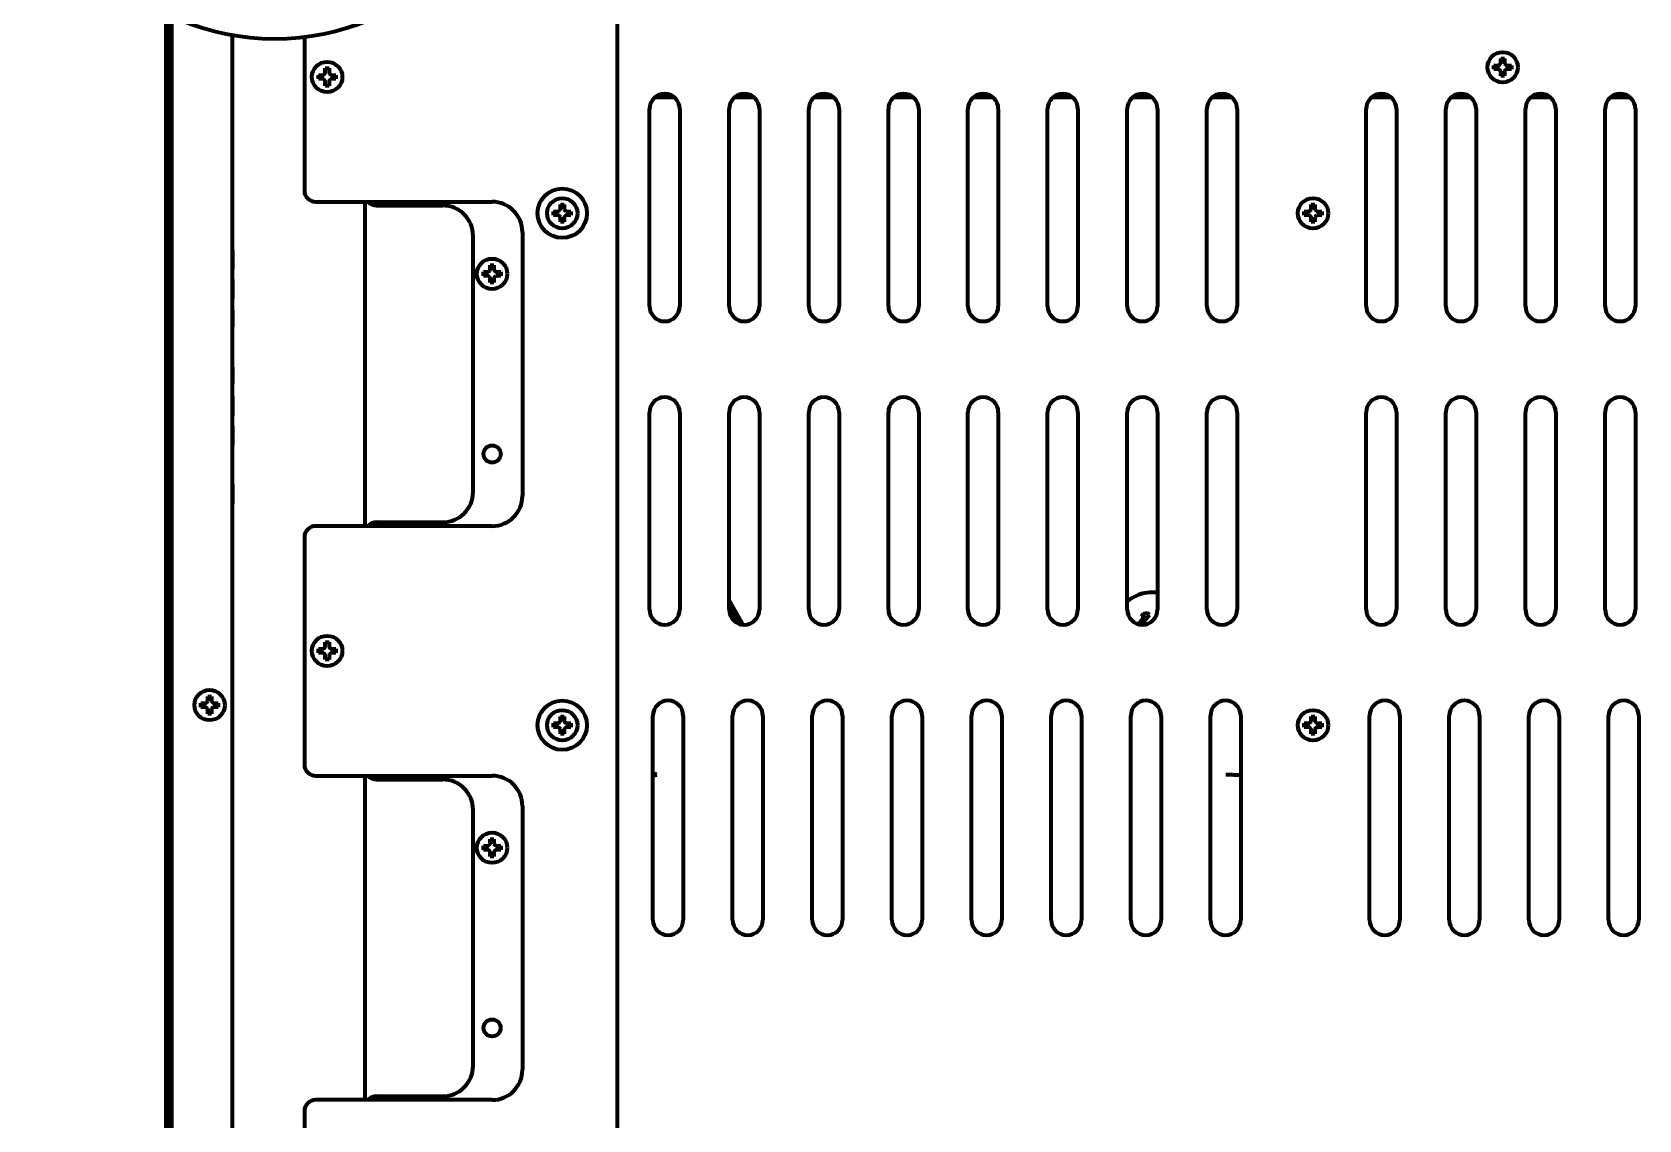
# Model space of a CAD drawing. Header units: inches. Extents: x -3077 to 7201, y 316 to 5463.
# Drawn here: x 2782.1 to 3205.8, y 4909.1 to 5195.9 of the extents above; entities that cross this region are included whole.
import ezdxf

# ---------------------------------------------------------------- set-up
doc = ezdxf.new("R2010")
doc.units = ezdxf.units.IN

msp = doc.modelspace()

# ---------------------------------------------------------------- linework, layer by layer
at = {"linetype": 'Continuous', "lineweight": 70}
for p, q in [((2936.35, 5294.43), (2936.35, 4671.13)), ((2817.35, 5200.92), (2817.35, 4947.47)), ((2818.03, 4948.47), (2818.03, 5200.59)), ((2818.85, 4630.43), (2818.85, 5200.19)), ((2834.85, 4644.27), (2834.85, 5195.11)), ((2853.85, 5194.61), (2853.85, 5154.15)), ((3167.55, 5186.63), (3167.55, 5187.13)), ((3167.55, 5186.13), (3167.55, 5186.63)), ((3172.15, 5187.13), (3172.15, 5186.63)), ((3172.15, 5186.63), (3172.15, 5186.13)), ((2857.55, 5184.07), (2857.55, 5184.57)), ((2857.55, 5183.57), (2857.55, 5184.07)), ((2862.15, 5184.57), (2862.15, 5184.07)), ((2862.15, 5184.07), (2862.15, 5183.57)), ((2951.5, 5178.63), (2946.21, 5178.63)), ((2972.5, 5178.63), (2967.22, 5178.63)), ((2993.51, 5178.63), (2988.22, 5178.63)), ((3014.51, 5178.63), (3009.21, 5178.63)), ((3035.5, 5178.63), (3030.21, 5178.63)), ((3056.5, 5178.63), (3051.22, 5178.63)), ((3077.51, 5178.63), (3072.21, 5178.63)), ((3098.5, 5178.63), (3093.21, 5178.63)), ((3140.51, 5178.63), (3135.22, 5178.63)), ((3161.51, 5178.63), (3156.21, 5178.63)), ((3182.5, 5178.63), (3177.21, 5178.63)), ((3203.5, 5178.63), (3198.22, 5178.63)), ((2944.85, 5123.63), (2944.85, 5175.63)), ((2952.85, 5175.63), (2952.85, 5123.63)), ((2965.85, 5123.63), (2965.85, 5175.63)), ((2973.85, 5175.63), (2973.85, 5123.63)), ((2986.85, 5123.63), (2986.85, 5175.63)), ((2994.85, 5175.63), (2994.85, 5123.63)), ((3007.85, 5123.63), (3007.85, 5175.63)), ((3015.85, 5175.63), (3015.85, 5123.63)), ((3028.85, 5123.63), (3028.85, 5175.63)), ((3036.85, 5175.63), (3036.85, 5123.63)), ((3049.85, 5123.63), (3049.85, 5175.63)), ((3057.85, 5175.63), (3057.85, 5123.63)), ((3070.85, 5123.63), (3070.85, 5175.63)), ((3078.85, 5175.63), (3078.85, 5123.63)), ((3091.85, 5123.63), (3091.85, 5175.63)), ((3099.85, 5175.63), (3099.85, 5123.63)), ((3133.85, 5123.63), (3133.85, 5175.63)), ((3141.85, 5175.63), (3141.85, 5123.63)), ((3154.85, 5123.63), (3154.85, 5175.63)), ((3162.85, 5175.63), (3162.85, 5123.63)), ((3175.85, 5123.63), (3175.85, 5175.63)), ((3183.85, 5175.63), (3183.85, 5123.63)), ((3196.85, 5123.63), (3196.85, 5175.63)), ((3204.85, 5175.63), (3204.85, 5123.63)), ((2856.85, 5151.15), (2903.35, 5151.15)), ((2869.85, 5065.64), (2869.85, 5151.14)), ((2872.85, 5150.15), (2890.35, 5150.15)), ((2919.55, 5148.13), (2919.55, 5148.63)), ((2924.15, 5148.63), (2924.15, 5148.13)), ((3117.55, 5148.13), (3117.55, 5148.63)), ((3122.15, 5148.63), (3122.15, 5148.13)), ((2919.55, 5147.63), (2919.55, 5148.13)), ((2924.15, 5148.13), (2924.15, 5147.63)), ((3117.55, 5147.63), (3117.55, 5148.13)), ((3122.15, 5148.13), (3122.15, 5147.63)), ((2898.35, 5074.65), (2898.35, 5142.15)), ((2911.35, 5143.15), (2911.35, 5073.65)), ((2834.85, 5133.26), (2834.85, 5138.4)), ((2834.85, 5138.4), (2834.85, 5134.11)), ((2834.85, 5138.4), (2834.85, 5133.26)), ((2901.05, 5132.15), (2901.05, 5132.65)), ((2901.05, 5131.65), (2901.05, 5132.15)), ((2905.65, 5132.65), (2905.65, 5132.15)), ((2905.65, 5132.15), (2905.65, 5131.65)), ((2834.85, 5130.69), (2834.85, 5125.54)), ((2834.85, 5125.54), (2834.85, 5130.69)), ((2834.85, 5122.54), (2834.85, 5118.26)), ((2834.85, 5107.54), (2834.85, 5103.26)), ((2834.85, 5102.4), (2834.85, 5107.54)), ((2834.85, 5099.83), (2834.85, 5099.61)), ((2834.85, 5099.61), (2834.85, 5099.83)), ((2834.85, 5099.4), (2834.85, 5099.61)), ((2834.85, 5099.61), (2834.85, 5099.4)), ((2834.85, 5099.19), (2834.85, 5099.4)), ((2834.85, 5099.4), (2834.85, 5099.19)), ((2834.85, 5099.19), (2834.85, 5098.76)), ((2834.85, 5098.76), (2834.85, 5099.19)), ((2834.85, 5098.76), (2834.85, 5097.9)), ((2834.85, 5097.9), (2834.85, 5098.76)), ((2834.85, 5096.61), (2834.85, 5097.9)), ((2834.85, 5097.9), (2834.85, 5096.61)), ((2834.85, 5095.76), (2834.85, 5096.61)), ((2834.85, 5096.61), (2834.85, 5095.76)), ((2834.85, 5095.76), (2834.85, 5095.33)), ((2834.85, 5095.33), (2834.85, 5095.76)), ((2834.85, 5095.11), (2834.85, 5095.33)), ((2834.85, 5095.33), (2834.85, 5095.11)), ((2834.85, 5094.9), (2834.85, 5095.11)), ((2834.85, 5095.11), (2834.85, 5094.9)), ((2834.85, 5094.9), (2834.85, 5094.69)), ((2834.85, 5094.69), (2834.85, 5094.9)), ((2944.85, 5043.63), (2944.85, 5095.63)), ((2952.85, 5095.63), (2952.85, 5043.63)), ((2965.85, 5043.63), (2965.85, 5095.63)), ((2973.85, 5095.63), (2973.85, 5043.63)), ((2986.85, 5043.63), (2986.85, 5095.63)), ((2994.85, 5095.63), (2994.85, 5043.63)), ((3007.85, 5043.63), (3007.85, 5095.63)), ((3015.85, 5095.63), (3015.85, 5043.63)), ((3028.85, 5043.63), (3028.85, 5095.63)), ((3036.85, 5095.63), (3036.85, 5043.63)), ((3049.85, 5043.63), (3049.85, 5095.63)), ((3057.85, 5095.63), (3057.85, 5043.63)), ((3070.85, 5043.63), (3070.85, 5095.63)), ((3078.85, 5095.63), (3078.85, 5043.63)), ((3091.85, 5043.63), (3091.85, 5095.63)), ((3099.85, 5095.63), (3099.85, 5043.63)), ((3133.85, 5043.63), (3133.85, 5095.63)), ((3141.85, 5095.63), (3141.85, 5043.63)), ((3154.85, 5043.63), (3154.85, 5095.63)), ((3162.85, 5095.63), (3162.85, 5043.63)), ((3175.85, 5043.63), (3175.85, 5095.63)), ((3183.85, 5095.63), (3183.85, 5043.63)), ((3196.85, 5043.63), (3196.85, 5095.63)), ((3204.85, 5095.63), (3204.85, 5043.63)), ((2834.85, 5092.11), (2834.85, 5088.69)), ((2834.85, 5088.69), (2834.85, 5092.11)), ((2834.85, 5089.11), (2834.85, 5086.97)), ((2834.85, 5088.69), (2834.85, 5087.83)), ((2834.85, 5087.83), (2834.85, 5088.69)), ((2834.85, 5087.4), (2834.85, 5087.83)), ((2834.85, 5087.83), (2834.85, 5087.4)), ((2834.85, 5087.19), (2834.85, 5087.4)), ((2834.85, 5087.4), (2834.85, 5087.19)), ((2834.85, 5087.19), (2834.85, 5086.97)), ((2834.85, 5086.97), (2834.85, 5087.19)), ((2834.85, 5079.26), (2834.85, 5084.4)), ((2834.85, 5076.69), (2834.85, 5076.47)), ((2834.85, 5076.47), (2834.85, 5076.69)), ((2834.85, 5076.47), (2834.85, 5076.26)), ((2834.85, 5076.26), (2834.85, 5076.47)), ((2834.85, 5076.26), (2834.85, 5076.04)), ((2834.85, 5076.04), (2834.85, 5076.26)), ((2834.85, 5075.61), (2834.85, 5076.04)), ((2834.85, 5076.04), (2834.85, 5075.61)), ((2834.85, 5074.76), (2834.85, 5075.61)), ((2834.85, 5075.61), (2834.85, 5074.76)), ((2834.85, 5073.47), (2834.85, 5074.76)), ((2834.85, 5074.76), (2834.85, 5073.47)), ((2834.85, 5072.61), (2834.85, 5073.47)), ((2834.85, 5073.47), (2834.85, 5072.61)), ((2834.85, 5072.61), (2834.85, 5072.19)), ((2834.85, 5072.19), (2834.85, 5072.61)), ((2834.85, 5072.19), (2834.85, 5071.97)), ((2834.85, 5071.97), (2834.85, 5072.19)), ((2834.85, 5071.97), (2834.85, 5071.76)), ((2834.85, 5071.76), (2834.85, 5071.97)), ((2834.85, 5071.54), (2834.85, 5071.76)), ((2834.85, 5071.76), (2834.85, 5071.54)), ((2903.35, 5065.65), (2856.85, 5065.65)), ((2872.85, 5066.65), (2890.35, 5066.65)), ((2853.85, 5062.65), (2853.85, 5002.81)), ((3074.91, 5047.82), (3074.91, 5047.82)), ((2969.57, 5039.64), (2965.85, 5046.09)), ((2969.57, 5039.64), (2965.85, 5046.08)), ((2965.85, 5044.48), (2968.52, 5039.86)), ((3075.15, 5042.48), (3074.55, 5041.76)), ((3075.15, 5042.48), (3074.55, 5041.76)), ((3076.2, 5042.66), (3075.15, 5042.48)), ((3075.15, 5042.48), (3075.15, 5042.48)), ((3076.73, 5042.22), (3076.2, 5042.66)), ((2966.56, 5041.55), (2966.42, 5041.57)), ((2966.56, 5041.55), (2966.56, 5041.55)), ((2966.86, 5041.4), (2966.56, 5041.55)), ((2966.85, 5041.4), (2966.56, 5041.55)), ((2966.86, 5041.4), (2966.85, 5041.4)), ((2967.14, 5041.1), (2966.85, 5041.4)), ((2967.15, 5041.1), (2966.86, 5041.4)), ((2967.15, 5041.1), (2967.14, 5041.1)), ((2967.21, 5040.81), (2967.14, 5041.1)), ((2967.22, 5040.8), (2967.15, 5041.1)), ((2967.22, 5040.8), (2967.21, 5040.81)), ((2967.21, 5040.66), (2967.21, 5040.81)), ((2967.22, 5040.66), (2967.21, 5040.66)), ((2967.21, 5040.62), (2967.22, 5040.66)), ((2967.21, 5040.63), (2967.21, 5040.66)), ((2967.22, 5040.66), (2967.22, 5040.8)), ((3075.6, 5041.95), (3073.78, 5039.78)), ((3075.6, 5041.95), (3073.78, 5039.78)), ((3074.55, 5041.76), (3075.6, 5041.95)), ((3074.55, 5041.76), (3075.6, 5041.95)), ((3074.55, 5041.76), (3074.55, 5041.76)), ((3074.56, 5039.64), (3076.73, 5042.22)), ((3075.6, 5041.95), (3075.6, 5041.95)), ((2857.55, 5032.73), (2857.55, 5033.23)), ((2857.55, 5032.23), (2857.55, 5032.73)), ((2862.15, 5033.23), (2862.15, 5032.73)), ((2862.15, 5032.73), (2862.15, 5032.23)), ((2826.55, 5018.43), (2826.55, 5018.93)), ((2826.55, 5017.93), (2826.55, 5018.43)), ((2831.15, 5018.93), (2831.15, 5018.43)), ((2831.15, 5018.43), (2831.15, 5017.93)), ((2919.55, 5013.13), (2919.55, 5013.63)), ((2919.55, 5012.63), (2919.55, 5013.13)), ((2924.15, 5013.63), (2924.15, 5013.13)), ((2924.15, 5013.13), (2924.15, 5012.63)), ((2945.77, 4961.77), (2945.77, 5015.63)), ((2953.77, 5015.63), (2953.77, 4961.77)), ((2966.77, 4961.77), (2966.77, 5015.63)), ((2974.77, 5015.63), (2974.77, 4961.77)), ((2987.77, 4961.77), (2987.77, 5015.63)), ((2995.77, 5015.63), (2995.77, 4961.77)), ((3008.77, 4961.77), (3008.77, 5015.63)), ((3016.77, 5015.63), (3016.77, 4961.77)), ((3029.77, 4961.77), (3029.77, 5015.63)), ((3037.77, 5015.63), (3037.77, 4961.77)), ((3050.77, 4961.77), (3050.77, 5015.63)), ((3058.77, 5015.63), (3058.77, 4961.77)), ((3071.77, 4961.77), (3071.77, 5015.63)), ((3079.77, 5015.63), (3079.77, 4961.77)), ((3092.77, 4961.77), (3092.77, 5015.63)), ((3100.77, 5015.63), (3100.77, 4961.77)), ((3117.55, 5013.13), (3117.55, 5013.63)), ((3117.55, 5012.63), (3117.55, 5013.13)), ((3122.15, 5013.63), (3122.15, 5013.13)), ((3122.15, 5013.13), (3122.15, 5012.63)), ((3134.77, 4961.77), (3134.77, 5015.63)), ((3142.77, 5015.63), (3142.77, 4961.77)), ((3155.77, 4961.77), (3155.77, 5015.63)), ((3163.77, 5015.63), (3163.77, 4961.77)), ((3176.77, 4961.77), (3176.77, 5015.63)), ((3184.77, 5015.63), (3184.77, 4961.77)), ((3197.77, 4961.77), (3197.77, 5015.63)), ((3205.77, 5015.63), (3205.77, 4961.77)), ((2856.85, 4999.81), (2903.35, 4999.81)), ((2869.85, 4914.3), (2869.85, 4999.8)), ((2872.85, 4998.81), (2890.35, 4998.81)), ((2911.35, 4991.81), (2911.35, 4922.31)), ((2898.35, 4923.31), (2898.35, 4990.81)), ((2901.05, 4980.81), (2901.05, 4981.31)), ((2901.05, 4980.31), (2901.05, 4980.81)), ((2905.65, 4981.31), (2905.65, 4980.81)), ((2905.65, 4980.81), (2905.65, 4980.31)), ((2817.35, 4947.47), (2817.35, 4947.47)), ((2817.35, 4947.47), (2817.98, 4947.47)), ((2817.35, 4947.43), (2817.98, 4947.43)), ((2817.35, 4947.43), (2817.35, 4947.43)), ((2817.35, 4947.43), (2817.35, 4460.63)), ((2818.85, 4947.47), (2817.98, 4947.47)), ((2818.85, 4947.43), (2817.98, 4947.43)), ((2818.03, 4463.63), (2818.03, 4946.43)), ((2872.85, 4915.31), (2890.35, 4915.31)), ((2853.85, 4911.31), (2853.85, 4851.47)), ((2903.35, 4914.31), (2856.85, 4914.31))]:
    msp.add_line(p, q, dxfattribs=at)
for centre, radius in [((3169.85, 5186.63), 4), ((2859.85, 5184.07), 4), ((2921.85, 5148.13), 6.5), ((2921.85, 5148.13), 4), ((3119.85, 5148.13), 4), ((2903.35, 5132.15), 4), ((2903.35, 5084.65), 2.25), ((2859.85, 5032.73), 4), ((2828.85, 5018.43), 4), ((2921.85, 5013.13), 6.5), ((2921.85, 5013.13), 4), ((3119.85, 5013.13), 4), ((2903.35, 4980.81), 4), ((2903.35, 4933.31), 2.25)]:
    msp.add_circle(centre, radius, dxfattribs=at)
for centre, radius, start, end in [((2846.05, 5258.13), 64, 180, 0), ((2948.85, 5175.63), 4, 0, 180), ((2969.85, 5175.63), 4, 0, 180), ((2990.85, 5175.63), 4, 0, 180), ((3011.85, 5175.63), 4, 0, 180), ((3032.85, 5175.63), 4, 0, 180), ((3053.85, 5175.63), 4, 0, 180), ((3074.85, 5175.63), 4, 0, 180), ((3095.85, 5175.63), 4, 0, 180), ((3137.85, 5175.63), 4, 0, 180), ((3158.85, 5175.63), 4, 0, 180), ((3179.85, 5175.63), 4, 0, 180), ((3200.85, 5175.63), 4, 0, 180), ((2856.85, 5154.15), 3, 180, 270), ((2872.85, 5153.15), 3, 221.8106, 270), ((2890.35, 5142.15), 8, 0, 90), ((2903.35, 5143.15), 8, 0, 90), ((2948.85, 5123.63), 4, 180, 0), ((2969.85, 5123.63), 4, 180, 0), ((2990.85, 5123.63), 4, 180, 0), ((3011.85, 5123.63), 4, 180, 0), ((3032.85, 5123.63), 4, 180, 0), ((3053.85, 5123.63), 4, 180, 0), ((3074.85, 5123.63), 4, 180, 0), ((3095.85, 5123.63), 4, 180, 0), ((3137.85, 5123.63), 4, 180, 0), ((3158.85, 5123.63), 4, 180, 0), ((3179.85, 5123.63), 4, 180, 0), ((3200.85, 5123.63), 4, 180, 0), ((2948.85, 5095.63), 4, 0, 180), ((2969.85, 5095.63), 4, 0, 180), ((2990.85, 5095.63), 4, 0, 180), ((3011.85, 5095.63), 4, 0, 180), ((3032.85, 5095.63), 4, 0, 180), ((3053.85, 5095.63), 4, 0, 180), ((3074.85, 5095.63), 4, 0, 180), ((3095.85, 5095.63), 4, 0, 180), ((3137.85, 5095.63), 4, 0, 180), ((3158.85, 5095.63), 4, 0, 180), ((3179.85, 5095.63), 4, 0, 180), ((3200.85, 5095.63), 4, 0, 180), ((2890.35, 5074.65), 8, 270, 0), ((2903.35, 5073.65), 8, 270, 0), ((2856.85, 5062.65), 3, 90, 180), ((2872.85, 5063.65), 3, 90, 138.1894), ((2948.85, 5043.63), 4, 180, 0), ((2969.85, 5043.63), 4, 180, 0), ((2990.85, 5043.63), 4, 180, 0), ((3011.85, 5043.63), 4, 180, 0), ((3032.85, 5043.63), 4, 180, 0), ((3053.85, 5043.63), 4, 180, 0), ((3074.85, 5043.63), 4, 180, 0), ((3095.85, 5043.63), 4, 180, 0), ((3137.85, 5043.63), 4, 180, 0), ((3158.85, 5043.63), 4, 180, 0), ((3179.85, 5043.63), 4, 180, 0), ((3200.85, 5043.63), 4, 180, 0), ((2949.77, 5015.63), 4, 0, 180), ((2970.77, 5015.63), 4, 0, 180), ((2991.77, 5015.63), 4, 0, 180), ((3012.77, 5015.63), 4, 0, 180), ((3033.77, 5015.63), 4, 0, 180), ((3054.77, 5015.63), 4, 0, 180), ((3075.77, 5015.63), 4, 0, 180), ((3096.77, 5015.63), 4, 0, 180), ((3138.77, 5015.63), 4, 0, 180), ((3159.77, 5015.63), 4, 0, 180), ((3180.77, 5015.63), 4, 0, 180), ((3201.77, 5015.63), 4, 0, 180), ((2856.85, 5002.81), 3, 180, 270), ((2872.85, 5001.81), 3, 221.8416, 270), ((2890.35, 4990.81), 8, 0, 90), ((2903.35, 4991.81), 8, 0, 90), ((2949.77, 4961.77), 4, 180, 0), ((2970.77, 4961.77), 4, 180, 0), ((2991.77, 4961.77), 4, 180, 0), ((3012.77, 4961.77), 4, 180, 0), ((3033.77, 4961.77), 4, 180, 0), ((3054.77, 4961.77), 4, 180, 0), ((3075.77, 4961.77), 4, 180, 0), ((3096.77, 4961.77), 4, 180, 0), ((3138.77, 4961.77), 4, 180, 0), ((3159.77, 4961.77), 4, 180, 0), ((3180.77, 4961.77), 4, 180, 0), ((3201.77, 4961.77), 4, 180, 0), ((2890.35, 4923.31), 8, 270, 0), ((2903.35, 4922.31), 8, 270, 0), ((2872.85, 4912.31), 3, 90, 138.1894), ((2856.85, 4911.31), 3, 90, 180)]:
    msp.add_arc(centre, radius, start, end, dxfattribs=at)
for centre, major_axis, ratio, start_param, end_param in [((3077.33, 5038.12), (-2.43, 9.7), 0.999838, 0, 0.460394), ((3077.33, 5038.12), (-0.72, -9.97), 0.99983, 3.458797, 3.91904), ((3077.33, 5038.12), (-2.43, 9.7), 0.999838, 6.038193, 6.283185), ((3077.33, 5038.12), (-2.43, 9.7), 0.999838, 5.885728, 6.038193), ((2817.98, 4948.47), (0, -1), 0.052336, 0, 1.570796), ((2817.98, 4946.43), (0, -1), 0.052336, 1.570796, 3.141593)]:
    msp.add_ellipse(centre, major_axis=major_axis, ratio=ratio, start_param=start_param, end_param=end_param, dxfattribs=at)
for points in [[(2859.35, 5185.07), (2859.35, 5185.12), (2859.35, 5185.23), (2859.35, 5185.39), (2859.35, 5185.55), (2859.35, 5185.71), (2859.35, 5185.86), (2859.35, 5186.02), (2859.35, 5186.18), (2859.35, 5186.31), (2859.35, 5186.37)], [(2859.35, 5186.37), (2859.52, 5186.37), (2859.85, 5186.37), (2860.19, 5186.37), (2860.35, 5186.37)], [(3168.85, 5187.13), (3168.88, 5187.15), (3168.92, 5187.2), (3168.99, 5187.27), (3169.07, 5187.34), (3169.14, 5187.42), (3169.21, 5187.49), (3169.28, 5187.56), (3169.33, 5187.61), (3169.35, 5187.63)], [(3169.35, 5187.63), (3169.35, 5187.68), (3169.35, 5187.79), (3169.35, 5187.95), (3169.35, 5188.11), (3169.35, 5188.27), (3169.35, 5188.42), (3169.35, 5188.58), (3169.35, 5188.74), (3169.35, 5188.87), (3169.35, 5188.93)], [(3169.35, 5188.93), (3169.52, 5188.93), (3169.85, 5188.93), (3170.19, 5188.93), (3170.35, 5188.93)], [(3170.35, 5187.63), (3170.38, 5187.6), (3170.43, 5187.55), (3170.5, 5187.48), (3170.57, 5187.41), (3170.65, 5187.34), (3170.71, 5187.27), (3170.78, 5187.2), (3170.83, 5187.15), (3170.85, 5187.13)], [(3170.85, 5187.13), (3170.91, 5187.13), (3171.01, 5187.13), (3171.18, 5187.13), (3171.34, 5187.13), (3171.49, 5187.13), (3171.64, 5187.13), (3171.8, 5187.13), (3171.96, 5187.13), (3172.09, 5187.13), (3172.15, 5187.13)], [(2858.85, 5183.57), (2858.8, 5183.57), (2858.69, 5183.57), (2858.53, 5183.57), (2858.37, 5183.57), (2858.21, 5183.57), (2858.06, 5183.57), (2857.91, 5183.57), (2857.74, 5183.57), (2857.62, 5183.57), (2857.55, 5183.57)], [(2858.85, 5184.57), (2858.88, 5184.59), (2858.92, 5184.64), (2858.99, 5184.71), (2859.07, 5184.78), (2859.14, 5184.86), (2859.21, 5184.93), (2859.28, 5185), (2859.33, 5185.05), (2859.35, 5185.07)], [(2859.35, 5183.07), (2859.33, 5183.1), (2859.27, 5183.15), (2859.2, 5183.22), (2859.13, 5183.29), (2859.06, 5183.36), (2858.99, 5183.43), (2858.92, 5183.5), (2858.88, 5183.55), (2858.85, 5183.57)], [(2860.35, 5185.07), (2860.38, 5185.04), (2860.43, 5184.99), (2860.5, 5184.92), (2860.57, 5184.85), (2860.65, 5184.78), (2860.71, 5184.71), (2860.78, 5184.64), (2860.83, 5184.59), (2860.85, 5184.57)], [(2860.85, 5183.57), (2860.83, 5183.55), (2860.78, 5183.5), (2860.71, 5183.43), (2860.64, 5183.36), (2860.57, 5183.28), (2860.5, 5183.21), (2860.42, 5183.14), (2860.38, 5183.09), (2860.35, 5183.07)], [(2860.35, 5183.07), (2860.35, 5183.02), (2860.35, 5182.91), (2860.35, 5182.75), (2860.35, 5182.59), (2860.35, 5182.43), (2860.35, 5182.28), (2860.35, 5182.12), (2860.35, 5181.96), (2860.35, 5181.83), (2860.35, 5181.77)], [(2860.85, 5184.57), (2860.91, 5184.57), (2861.01, 5184.57), (2861.18, 5184.57), (2861.34, 5184.57), (2861.49, 5184.57), (2861.64, 5184.57), (2861.8, 5184.57), (2861.96, 5184.57), (2862.09, 5184.57), (2862.15, 5184.57)], [(3168.85, 5186.13), (3168.8, 5186.13), (3168.69, 5186.13), (3168.53, 5186.13), (3168.37, 5186.13), (3168.21, 5186.13), (3168.06, 5186.13), (3167.91, 5186.13), (3167.74, 5186.13), (3167.62, 5186.13), (3167.55, 5186.13)], [(3169.35, 5185.63), (3169.33, 5185.66), (3169.27, 5185.71), (3169.2, 5185.78), (3169.13, 5185.85), (3169.06, 5185.92), (3168.99, 5185.99), (3168.92, 5186.06), (3168.88, 5186.11), (3168.85, 5186.13)], [(3170.35, 5184.33), (3170.19, 5184.33), (3169.85, 5184.33), (3169.52, 5184.33), (3169.35, 5184.33)], [(3170.85, 5186.13), (3170.83, 5186.11), (3170.78, 5186.06), (3170.71, 5185.99), (3170.64, 5185.92), (3170.57, 5185.84), (3170.5, 5185.77), (3170.42, 5185.7), (3170.38, 5185.65), (3170.35, 5185.63)], [(3170.35, 5185.63), (3170.35, 5185.58), (3170.35, 5185.47), (3170.35, 5185.31), (3170.35, 5185.15), (3170.35, 5184.99), (3170.35, 5184.84), (3170.35, 5184.68), (3170.35, 5184.52), (3170.35, 5184.39), (3170.35, 5184.33)], [(2860.35, 5181.77), (2860.19, 5181.77), (2859.85, 5181.77), (2859.52, 5181.77), (2859.35, 5181.77)], [(2920.85, 5148.63), (2920.88, 5148.65), (2920.92, 5148.7), (2920.99, 5148.77), (2921.07, 5148.84), (2921.14, 5148.92), (2921.21, 5148.99), (2921.28, 5149.06), (2921.33, 5149.11), (2921.35, 5149.13)], [(2921.35, 5149.13), (2921.35, 5149.18), (2921.35, 5149.29), (2921.35, 5149.45), (2921.35, 5149.61), (2921.35, 5149.77), (2921.35, 5149.92), (2921.35, 5150.08), (2921.35, 5150.24), (2921.35, 5150.37), (2921.35, 5150.43)], [(2921.35, 5150.43), (2921.52, 5150.43), (2921.85, 5150.43), (2922.19, 5150.43), (2922.35, 5150.43)], [(2922.35, 5149.13), (2922.38, 5149.1), (2922.43, 5149.05), (2922.5, 5148.98), (2922.57, 5148.91), (2922.65, 5148.84), (2922.71, 5148.77), (2922.78, 5148.7), (2922.83, 5148.65), (2922.85, 5148.63)], [(2922.85, 5148.63), (2922.91, 5148.63), (2923.01, 5148.63), (2923.18, 5148.63), (2923.34, 5148.63), (2923.49, 5148.63), (2923.64, 5148.63), (2923.8, 5148.63), (2923.96, 5148.63), (2924.09, 5148.63), (2924.15, 5148.63)], [(3118.85, 5148.63), (3118.88, 5148.65), (3118.92, 5148.7), (3118.99, 5148.77), (3119.07, 5148.84), (3119.14, 5148.92), (3119.21, 5148.99), (3119.28, 5149.06), (3119.33, 5149.11), (3119.35, 5149.13)], [(3119.35, 5149.13), (3119.35, 5149.18), (3119.35, 5149.29), (3119.35, 5149.45), (3119.35, 5149.61), (3119.35, 5149.77), (3119.35, 5149.92), (3119.35, 5150.08), (3119.35, 5150.24), (3119.35, 5150.37), (3119.35, 5150.43)], [(3119.35, 5150.43), (3119.52, 5150.43), (3119.85, 5150.43), (3120.19, 5150.43), (3120.35, 5150.43)], [(3120.35, 5149.13), (3120.38, 5149.1), (3120.43, 5149.05), (3120.5, 5148.98), (3120.57, 5148.91), (3120.65, 5148.84), (3120.71, 5148.77), (3120.78, 5148.7), (3120.83, 5148.65), (3120.85, 5148.63)], [(3120.85, 5148.63), (3120.91, 5148.63), (3121.01, 5148.63), (3121.18, 5148.63), (3121.34, 5148.63), (3121.49, 5148.63), (3121.64, 5148.63), (3121.8, 5148.63), (3121.96, 5148.63), (3122.09, 5148.63), (3122.15, 5148.63)], [(2920.85, 5147.63), (2920.8, 5147.63), (2920.69, 5147.63), (2920.53, 5147.63), (2920.37, 5147.63), (2920.21, 5147.63), (2920.06, 5147.63), (2919.91, 5147.63), (2919.74, 5147.63), (2919.62, 5147.63), (2919.55, 5147.63)], [(2921.35, 5147.13), (2921.33, 5147.16), (2921.27, 5147.21), (2921.2, 5147.28), (2921.13, 5147.35), (2921.06, 5147.42), (2920.99, 5147.49), (2920.92, 5147.56), (2920.88, 5147.61), (2920.85, 5147.63)], [(2922.35, 5145.83), (2922.19, 5145.83), (2921.85, 5145.83), (2921.52, 5145.83), (2921.35, 5145.83)], [(2922.85, 5147.63), (2922.83, 5147.61), (2922.78, 5147.56), (2922.71, 5147.49), (2922.64, 5147.42), (2922.57, 5147.34), (2922.5, 5147.27), (2922.42, 5147.2), (2922.38, 5147.15), (2922.35, 5147.13)], [(2922.35, 5147.13), (2922.35, 5147.08), (2922.35, 5146.97), (2922.35, 5146.81), (2922.35, 5146.65), (2922.35, 5146.49), (2922.35, 5146.34), (2922.35, 5146.18), (2922.35, 5146.02), (2922.35, 5145.89), (2922.35, 5145.83)], [(3118.85, 5147.63), (3118.8, 5147.63), (3118.69, 5147.63), (3118.53, 5147.63), (3118.37, 5147.63), (3118.21, 5147.63), (3118.06, 5147.63), (3117.91, 5147.63), (3117.74, 5147.63), (3117.62, 5147.63), (3117.55, 5147.63)], [(3119.35, 5147.13), (3119.33, 5147.16), (3119.27, 5147.21), (3119.2, 5147.28), (3119.13, 5147.35), (3119.06, 5147.42), (3118.99, 5147.49), (3118.92, 5147.56), (3118.88, 5147.61), (3118.85, 5147.63)], [(3120.35, 5145.83), (3120.19, 5145.83), (3119.85, 5145.83), (3119.52, 5145.83), (3119.35, 5145.83)], [(3120.85, 5147.63), (3120.83, 5147.61), (3120.78, 5147.56), (3120.71, 5147.49), (3120.64, 5147.42), (3120.57, 5147.34), (3120.5, 5147.27), (3120.42, 5147.2), (3120.38, 5147.15), (3120.35, 5147.13)], [(3120.35, 5147.13), (3120.35, 5147.08), (3120.35, 5146.97), (3120.35, 5146.81), (3120.35, 5146.65), (3120.35, 5146.49), (3120.35, 5146.34), (3120.35, 5146.18), (3120.35, 5146.02), (3120.35, 5145.89), (3120.35, 5145.83)], [(2902.35, 5131.65), (2902.3, 5131.65), (2902.19, 5131.65), (2902.03, 5131.65), (2901.87, 5131.65), (2901.71, 5131.65), (2901.56, 5131.65), (2901.41, 5131.65), (2901.24, 5131.65), (2901.12, 5131.65), (2901.05, 5131.65)], [(2902.35, 5132.65), (2902.38, 5132.67), (2902.42, 5132.72), (2902.49, 5132.79), (2902.57, 5132.86), (2902.64, 5132.93), (2902.71, 5133), (2902.78, 5133.08), (2902.83, 5133.12), (2902.85, 5133.15)], [(2902.85, 5131.15), (2902.83, 5131.17), (2902.77, 5131.22), (2902.7, 5131.3), (2902.63, 5131.37), (2902.56, 5131.44), (2902.49, 5131.51), (2902.42, 5131.58), (2902.38, 5131.62), (2902.35, 5131.65)], [(2902.85, 5133.15), (2902.85, 5133.2), (2902.85, 5133.31), (2902.85, 5133.47), (2902.85, 5133.63), (2902.85, 5133.79), (2902.85, 5133.94), (2902.85, 5134.09), (2902.85, 5134.26), (2902.85, 5134.38), (2902.85, 5134.45)], [(2902.85, 5134.45), (2903.02, 5134.45), (2903.35, 5134.45), (2903.69, 5134.45), (2903.85, 5134.45)], [(2903.85, 5133.15), (2903.88, 5133.12), (2903.93, 5133.07), (2904, 5133), (2904.07, 5132.92), (2904.15, 5132.85), (2904.21, 5132.79), (2904.28, 5132.72), (2904.33, 5132.67), (2904.35, 5132.65)], [(2904.35, 5131.65), (2904.33, 5131.62), (2904.28, 5131.58), (2904.21, 5131.5), (2904.14, 5131.43), (2904.07, 5131.36), (2904, 5131.29), (2903.92, 5131.22), (2903.88, 5131.17), (2903.85, 5131.15)], [(2904.35, 5132.65), (2904.41, 5132.65), (2904.51, 5132.65), (2904.68, 5132.65), (2904.84, 5132.65), (2904.99, 5132.65), (2905.14, 5132.65), (2905.3, 5132.65), (2905.46, 5132.65), (2905.59, 5132.65), (2905.65, 5132.65)], [(2903.85, 5129.85), (2903.69, 5129.85), (2903.35, 5129.85), (2903.02, 5129.85), (2902.85, 5129.85)], [(2903.85, 5131.15), (2903.85, 5131.09), (2903.85, 5130.99), (2903.85, 5130.82), (2903.85, 5130.66), (2903.85, 5130.51), (2903.85, 5130.36), (2903.85, 5130.2), (2903.85, 5130.03), (2903.85, 5129.91), (2903.85, 5129.85)], [(2859.35, 5033.73), (2859.35, 5033.78), (2859.35, 5033.89), (2859.35, 5034.05), (2859.35, 5034.21), (2859.35, 5034.37), (2859.35, 5034.52), (2859.35, 5034.67), (2859.35, 5034.84), (2859.35, 5034.96), (2859.35, 5035.03)], [(2859.35, 5035.03), (2859.52, 5035.03), (2859.85, 5035.03), (2860.19, 5035.03), (2860.35, 5035.03)], [(2858.85, 5032.23), (2858.8, 5032.23), (2858.69, 5032.23), (2858.53, 5032.23), (2858.37, 5032.23), (2858.21, 5032.23), (2858.06, 5032.23), (2857.91, 5032.23), (2857.74, 5032.23), (2857.62, 5032.23), (2857.55, 5032.23)], [(2858.85, 5033.23), (2858.88, 5033.25), (2858.92, 5033.3), (2858.99, 5033.37), (2859.07, 5033.44), (2859.14, 5033.51), (2859.21, 5033.58), (2859.28, 5033.66), (2859.33, 5033.7), (2859.35, 5033.73)], [(2859.35, 5031.73), (2859.33, 5031.75), (2859.27, 5031.8), (2859.2, 5031.88), (2859.13, 5031.95), (2859.06, 5032.02), (2858.99, 5032.09), (2858.92, 5032.16), (2858.88, 5032.2), (2858.85, 5032.23)], [(2860.35, 5030.43), (2860.19, 5030.43), (2859.85, 5030.43), (2859.52, 5030.43), (2859.35, 5030.43)], [(2860.35, 5033.73), (2860.38, 5033.7), (2860.43, 5033.65), (2860.5, 5033.58), (2860.57, 5033.5), (2860.65, 5033.43), (2860.71, 5033.37), (2860.78, 5033.3), (2860.83, 5033.25), (2860.85, 5033.23)], [(2860.85, 5032.23), (2860.83, 5032.2), (2860.78, 5032.16), (2860.71, 5032.08), (2860.64, 5032.01), (2860.57, 5031.94), (2860.5, 5031.87), (2860.42, 5031.8), (2860.38, 5031.75), (2860.35, 5031.73)], [(2860.35, 5031.73), (2860.35, 5031.67), (2860.35, 5031.57), (2860.35, 5031.4), (2860.35, 5031.24), (2860.35, 5031.09), (2860.35, 5030.94), (2860.35, 5030.78), (2860.35, 5030.61), (2860.35, 5030.49), (2860.35, 5030.43)], [(2860.85, 5033.23), (2860.91, 5033.23), (2861.01, 5033.23), (2861.18, 5033.23), (2861.34, 5033.23), (2861.49, 5033.23), (2861.64, 5033.23), (2861.8, 5033.23), (2861.96, 5033.23), (2862.09, 5033.23), (2862.15, 5033.23)], [(2827.85, 5017.93), (2827.8, 5017.93), (2827.69, 5017.93), (2827.53, 5017.93), (2827.37, 5017.93), (2827.21, 5017.93), (2827.06, 5017.93), (2826.91, 5017.93), (2826.74, 5017.93), (2826.62, 5017.93), (2826.55, 5017.93)], [(2827.85, 5018.93), (2827.88, 5018.95), (2827.92, 5019), (2827.99, 5019.07), (2828.07, 5019.14), (2828.14, 5019.22), (2828.21, 5019.29), (2828.28, 5019.36), (2828.33, 5019.41), (2828.35, 5019.43)], [(2828.35, 5017.43), (2828.33, 5017.46), (2828.27, 5017.51), (2828.2, 5017.58), (2828.13, 5017.65), (2828.06, 5017.72), (2827.99, 5017.79), (2827.92, 5017.86), (2827.88, 5017.91), (2827.85, 5017.93)], [(2828.35, 5019.43), (2828.35, 5019.48), (2828.35, 5019.59), (2828.35, 5019.75), (2828.35, 5019.91), (2828.35, 5020.07), (2828.35, 5020.22), (2828.35, 5020.38), (2828.35, 5020.54), (2828.35, 5020.67), (2828.35, 5020.73)], [(2828.35, 5020.73), (2828.52, 5020.73), (2828.85, 5020.73), (2829.19, 5020.73), (2829.35, 5020.73)], [(2829.35, 5019.43), (2829.38, 5019.4), (2829.43, 5019.35), (2829.5, 5019.28), (2829.57, 5019.21), (2829.65, 5019.14), (2829.71, 5019.07), (2829.78, 5019), (2829.83, 5018.95), (2829.85, 5018.93)], [(2829.85, 5017.93), (2829.83, 5017.91), (2829.78, 5017.86), (2829.71, 5017.79), (2829.64, 5017.72), (2829.57, 5017.64), (2829.5, 5017.57), (2829.42, 5017.5), (2829.38, 5017.45), (2829.35, 5017.43)], [(2829.35, 5017.43), (2829.35, 5017.38), (2829.35, 5017.27), (2829.35, 5017.11), (2829.35, 5016.95), (2829.35, 5016.79), (2829.35, 5016.64), (2829.35, 5016.48), (2829.35, 5016.32), (2829.35, 5016.19), (2829.35, 5016.13)], [(2829.85, 5018.93), (2829.91, 5018.93), (2830.01, 5018.93), (2830.18, 5018.93), (2830.34, 5018.93), (2830.49, 5018.93), (2830.64, 5018.93), (2830.8, 5018.93), (2830.96, 5018.93), (2831.09, 5018.93), (2831.15, 5018.93)], [(2829.35, 5016.13), (2829.19, 5016.13), (2828.85, 5016.13), (2828.52, 5016.13), (2828.35, 5016.13)], [(2920.85, 5012.63), (2920.8, 5012.63), (2920.69, 5012.63), (2920.53, 5012.63), (2920.37, 5012.63), (2920.21, 5012.63), (2920.06, 5012.63), (2919.91, 5012.63), (2919.74, 5012.63), (2919.62, 5012.63), (2919.55, 5012.63)], [(2920.85, 5013.63), (2920.88, 5013.65), (2920.92, 5013.7), (2920.99, 5013.77), (2921.07, 5013.84), (2921.14, 5013.92), (2921.21, 5013.99), (2921.28, 5014.06), (2921.33, 5014.11), (2921.35, 5014.13)], [(2921.35, 5012.13), (2921.33, 5012.16), (2921.27, 5012.21), (2921.2, 5012.28), (2921.13, 5012.35), (2921.06, 5012.42), (2920.99, 5012.49), (2920.92, 5012.56), (2920.88, 5012.61), (2920.85, 5012.63)], [(2921.35, 5014.13), (2921.35, 5014.18), (2921.35, 5014.29), (2921.35, 5014.45), (2921.35, 5014.61), (2921.35, 5014.77), (2921.35, 5014.92), (2921.35, 5015.08), (2921.35, 5015.24), (2921.35, 5015.37), (2921.35, 5015.43)], [(2921.35, 5015.43), (2921.52, 5015.43), (2921.85, 5015.43), (2922.19, 5015.43), (2922.35, 5015.43)], [(2922.35, 5014.13), (2922.38, 5014.1), (2922.43, 5014.05), (2922.5, 5013.98), (2922.57, 5013.91), (2922.65, 5013.84), (2922.71, 5013.77), (2922.78, 5013.7), (2922.83, 5013.65), (2922.85, 5013.63)], [(2922.85, 5012.63), (2922.83, 5012.61), (2922.78, 5012.56), (2922.71, 5012.49), (2922.64, 5012.42), (2922.57, 5012.34), (2922.5, 5012.27), (2922.42, 5012.2), (2922.38, 5012.15), (2922.35, 5012.13)], [(2922.85, 5013.63), (2922.91, 5013.63), (2923.01, 5013.63), (2923.18, 5013.63), (2923.34, 5013.63), (2923.49, 5013.63), (2923.64, 5013.63), (2923.8, 5013.63), (2923.96, 5013.63), (2924.09, 5013.63), (2924.15, 5013.63)], [(3118.85, 5012.63), (3118.8, 5012.63), (3118.69, 5012.63), (3118.53, 5012.63), (3118.37, 5012.63), (3118.21, 5012.63), (3118.06, 5012.63), (3117.91, 5012.63), (3117.74, 5012.63), (3117.62, 5012.63), (3117.55, 5012.63)], [(3118.85, 5013.63), (3118.88, 5013.65), (3118.92, 5013.7), (3118.99, 5013.77), (3119.07, 5013.84), (3119.14, 5013.92), (3119.21, 5013.99), (3119.28, 5014.06), (3119.33, 5014.11), (3119.35, 5014.13)], [(3119.35, 5012.13), (3119.33, 5012.16), (3119.27, 5012.21), (3119.2, 5012.28), (3119.13, 5012.35), (3119.06, 5012.42), (3118.99, 5012.49), (3118.92, 5012.56), (3118.88, 5012.61), (3118.85, 5012.63)], [(3119.35, 5014.13), (3119.35, 5014.18), (3119.35, 5014.29), (3119.35, 5014.45), (3119.35, 5014.61), (3119.35, 5014.77), (3119.35, 5014.92), (3119.35, 5015.08), (3119.35, 5015.24), (3119.35, 5015.37), (3119.35, 5015.43)], [(3119.35, 5015.43), (3119.52, 5015.43), (3119.85, 5015.43), (3120.19, 5015.43), (3120.35, 5015.43)], [(3120.35, 5014.13), (3120.38, 5014.1), (3120.43, 5014.05), (3120.5, 5013.98), (3120.57, 5013.91), (3120.65, 5013.84), (3120.71, 5013.77), (3120.78, 5013.7), (3120.83, 5013.65), (3120.85, 5013.63)], [(3120.85, 5012.63), (3120.83, 5012.61), (3120.78, 5012.56), (3120.71, 5012.49), (3120.64, 5012.42), (3120.57, 5012.34), (3120.5, 5012.27), (3120.42, 5012.2), (3120.38, 5012.15), (3120.35, 5012.13)], [(3120.85, 5013.63), (3120.91, 5013.63), (3121.01, 5013.63), (3121.18, 5013.63), (3121.34, 5013.63), (3121.49, 5013.63), (3121.64, 5013.63), (3121.8, 5013.63), (3121.96, 5013.63), (3122.09, 5013.63), (3122.15, 5013.63)], [(2922.35, 5010.83), (2922.19, 5010.83), (2921.85, 5010.83), (2921.52, 5010.83), (2921.35, 5010.83)], [(2922.35, 5012.13), (2922.35, 5012.08), (2922.35, 5011.97), (2922.35, 5011.81), (2922.35, 5011.65), (2922.35, 5011.49), (2922.35, 5011.34), (2922.35, 5011.18), (2922.35, 5011.02), (2922.35, 5010.89), (2922.35, 5010.83)], [(3120.35, 5010.83), (3120.19, 5010.83), (3119.85, 5010.83), (3119.52, 5010.83), (3119.35, 5010.83)], [(3120.35, 5012.13), (3120.35, 5012.08), (3120.35, 5011.97), (3120.35, 5011.81), (3120.35, 5011.65), (3120.35, 5011.49), (3120.35, 5011.34), (3120.35, 5011.18), (3120.35, 5011.02), (3120.35, 5010.89), (3120.35, 5010.83)], [(2902.85, 4981.81), (2902.85, 4981.86), (2902.85, 4981.97), (2902.85, 4982.13), (2902.85, 4982.29), (2902.85, 4982.45), (2902.85, 4982.6), (2902.85, 4982.76), (2902.85, 4982.92), (2902.85, 4983.04), (2902.85, 4983.11)], [(2902.85, 4983.11), (2903.02, 4983.11), (2903.35, 4983.11), (2903.69, 4983.11), (2903.85, 4983.11)], [(2902.35, 4980.31), (2902.3, 4980.31), (2902.19, 4980.31), (2902.03, 4980.31), (2901.87, 4980.31), (2901.71, 4980.31), (2901.56, 4980.31), (2901.41, 4980.31), (2901.24, 4980.31), (2901.12, 4980.31), (2901.05, 4980.31)], [(2902.35, 4981.31), (2902.38, 4981.33), (2902.42, 4981.38), (2902.49, 4981.45), (2902.57, 4981.52), (2902.64, 4981.59), (2902.71, 4981.67), (2902.78, 4981.74), (2902.83, 4981.78), (2902.85, 4981.81)], [(2902.85, 4979.81), (2902.83, 4979.83), (2902.77, 4979.89), (2902.7, 4979.96), (2902.63, 4980.03), (2902.56, 4980.1), (2902.49, 4980.17), (2902.42, 4980.24), (2902.38, 4980.29), (2902.35, 4980.31)], [(2903.85, 4981.81), (2903.88, 4981.78), (2903.93, 4981.73), (2904, 4981.66), (2904.07, 4981.59), (2904.15, 4981.52), (2904.21, 4981.45), (2904.28, 4981.38), (2904.33, 4981.33), (2904.35, 4981.31)], [(2904.35, 4980.31), (2904.33, 4980.29), (2904.28, 4980.24), (2904.21, 4980.17), (2904.14, 4980.09), (2904.07, 4980.02), (2904, 4979.95), (2903.92, 4979.88), (2903.88, 4979.83), (2903.85, 4979.81)], [(2903.85, 4979.81), (2903.85, 4979.75), (2903.85, 4979.65), (2903.85, 4979.48), (2903.85, 4979.33), (2903.85, 4979.17), (2903.85, 4979.02), (2903.85, 4978.86), (2903.85, 4978.7), (2903.85, 4978.57), (2903.85, 4978.51)], [(2904.35, 4981.31), (2904.41, 4981.31), (2904.51, 4981.31), (2904.68, 4981.31), (2904.84, 4981.31), (2904.99, 4981.31), (2905.14, 4981.31), (2905.3, 4981.31), (2905.46, 4981.31), (2905.59, 4981.31), (2905.65, 4981.31)], [(2903.85, 4978.51), (2903.69, 4978.51), (2903.35, 4978.51), (2903.02, 4978.51), (2902.85, 4978.51)]]:
    msp.add_open_spline(points, degree=3, dxfattribs=at)
for points, knots in [([(2860.35, 5186.37), (2860.35, 5186.17), (2860.35, 5185.96), (2860.35, 5185.63), (2860.35, 5185.52), (2860.35, 5185.3), (2860.35, 5185.19), (2860.35, 5185.07)], [0, 0, 0, 0, 0.5, 0.5, 0.75, 0.75, 1, 1, 1, 1]), ([(3167.55, 5187.13), (3167.76, 5187.13), (3167.96, 5187.13), (3168.29, 5187.13), (3168.4, 5187.13), (3168.62, 5187.13), (3168.74, 5187.13), (3168.85, 5187.13)], [0, 0, 0, 0, 0.5, 0.5, 0.75, 0.75, 1, 1, 1, 1]), ([(3170.35, 5188.93), (3170.35, 5188.73), (3170.35, 5188.52), (3170.35, 5188.19), (3170.35, 5188.08), (3170.35, 5187.86), (3170.35, 5187.75), (3170.35, 5187.63)], [0, 0, 0, 0, 0.5, 0.5, 0.75, 0.75, 1, 1, 1, 1]), ([(2857.55, 5184.57), (2857.76, 5184.57), (2857.96, 5184.57), (2858.29, 5184.57), (2858.4, 5184.57), (2858.62, 5184.57), (2858.74, 5184.57), (2858.85, 5184.57)], [0, 0, 0, 0, 0.5, 0.5, 0.75, 0.75, 1, 1, 1, 1]), ([(2859.35, 5181.77), (2859.35, 5181.97), (2859.35, 5182.18), (2859.35, 5182.51), (2859.35, 5182.62), (2859.35, 5182.84), (2859.35, 5182.95), (2859.35, 5183.07)], [0, 0, 0, 0, 0.5, 0.5, 0.75, 0.75, 1, 1, 1, 1]), ([(2862.15, 5183.57), (2861.95, 5183.57), (2861.74, 5183.57), (2861.41, 5183.57), (2861.3, 5183.57), (2861.08, 5183.57), (2860.97, 5183.57), (2860.85, 5183.57)], [0, 0, 0, 0, 0.5, 0.5, 0.75, 0.75, 1, 1, 1, 1]), ([(3169.35, 5184.33), (3169.35, 5184.53), (3169.35, 5184.74), (3169.35, 5185.07), (3169.35, 5185.18), (3169.35, 5185.4), (3169.35, 5185.51), (3169.35, 5185.63)], [0, 0, 0, 0, 0.5, 0.5, 0.75, 0.75, 1, 1, 1, 1]), ([(3172.15, 5186.13), (3171.95, 5186.13), (3171.74, 5186.13), (3171.41, 5186.13), (3171.3, 5186.13), (3171.08, 5186.13), (3170.97, 5186.13), (3170.85, 5186.13)], [0, 0, 0, 0, 0.5, 0.5, 0.75, 0.75, 1, 1, 1, 1]), ([(2919.55, 5148.63), (2919.76, 5148.63), (2919.96, 5148.63), (2920.29, 5148.63), (2920.4, 5148.63), (2920.62, 5148.63), (2920.74, 5148.63), (2920.85, 5148.63)], [0, 0, 0, 0, 0.5, 0.5, 0.75, 0.75, 1, 1, 1, 1]), ([(2922.35, 5150.43), (2922.35, 5150.23), (2922.35, 5150.02), (2922.35, 5149.69), (2922.35, 5149.58), (2922.35, 5149.36), (2922.35, 5149.25), (2922.35, 5149.13)], [0, 0, 0, 0, 0.5, 0.5, 0.75, 0.75, 1, 1, 1, 1]), ([(3117.55, 5148.63), (3117.76, 5148.63), (3117.96, 5148.63), (3118.29, 5148.63), (3118.4, 5148.63), (3118.62, 5148.63), (3118.74, 5148.63), (3118.85, 5148.63)], [0, 0, 0, 0, 0.5, 0.5, 0.75, 0.75, 1, 1, 1, 1]), ([(3120.35, 5150.43), (3120.35, 5150.23), (3120.35, 5150.02), (3120.35, 5149.69), (3120.35, 5149.58), (3120.35, 5149.36), (3120.35, 5149.25), (3120.35, 5149.13)], [0, 0, 0, 0, 0.5, 0.5, 0.75, 0.75, 1, 1, 1, 1]), ([(2921.35, 5145.83), (2921.35, 5146.03), (2921.35, 5146.24), (2921.35, 5146.57), (2921.35, 5146.68), (2921.35, 5146.9), (2921.35, 5147.01), (2921.35, 5147.13)], [0, 0, 0, 0, 0.5, 0.5, 0.75, 0.75, 1, 1, 1, 1]), ([(2924.15, 5147.63), (2923.95, 5147.63), (2923.74, 5147.63), (2923.41, 5147.63), (2923.3, 5147.63), (2923.08, 5147.63), (2922.97, 5147.63), (2922.85, 5147.63)], [0, 0, 0, 0, 0.5, 0.5, 0.75, 0.75, 1, 1, 1, 1]), ([(3119.35, 5145.83), (3119.35, 5146.03), (3119.35, 5146.24), (3119.35, 5146.57), (3119.35, 5146.68), (3119.35, 5146.9), (3119.35, 5147.01), (3119.35, 5147.13)], [0, 0, 0, 0, 0.5, 0.5, 0.75, 0.75, 1, 1, 1, 1]), ([(3122.15, 5147.63), (3121.95, 5147.63), (3121.74, 5147.63), (3121.41, 5147.63), (3121.3, 5147.63), (3121.08, 5147.63), (3120.97, 5147.63), (3120.85, 5147.63)], [0, 0, 0, 0, 0.5, 0.5, 0.75, 0.75, 1, 1, 1, 1]), ([(2901.05, 5132.65), (2901.26, 5132.65), (2901.46, 5132.65), (2901.79, 5132.65), (2901.9, 5132.65), (2902.12, 5132.65), (2902.24, 5132.65), (2902.35, 5132.65)], [0, 0, 0, 0, 0.5, 0.5, 0.75, 0.75, 1, 1, 1, 1]), ([(2903.85, 5134.45), (2903.85, 5134.24), (2903.85, 5134.03), (2903.85, 5133.71), (2903.85, 5133.6), (2903.85, 5133.38), (2903.85, 5133.26), (2903.85, 5133.15)], [0, 0, 0, 0, 0.5, 0.5, 0.75, 0.75, 1, 1, 1, 1]), ([(2905.65, 5131.65), (2905.45, 5131.65), (2905.24, 5131.65), (2904.91, 5131.65), (2904.8, 5131.65), (2904.58, 5131.65), (2904.47, 5131.65), (2904.35, 5131.65)], [0, 0, 0, 0, 0.5, 0.5, 0.75, 0.75, 1, 1, 1, 1]), ([(2902.85, 5129.85), (2902.85, 5130.05), (2902.85, 5130.26), (2902.85, 5130.59), (2902.85, 5130.7), (2902.85, 5130.92), (2902.85, 5131.03), (2902.85, 5131.15)], [0, 0, 0, 0, 0.5, 0.5, 0.75, 0.75, 1, 1, 1, 1]), ([(2860.35, 5035.03), (2860.35, 5034.82), (2860.35, 5034.61), (2860.35, 5034.29), (2860.35, 5034.18), (2860.35, 5033.96), (2860.35, 5033.84), (2860.35, 5033.73)], [0, 0, 0, 0, 0.5, 0.5, 0.75, 0.75, 1, 1, 1, 1]), ([(2857.55, 5033.23), (2857.76, 5033.23), (2857.96, 5033.23), (2858.29, 5033.23), (2858.4, 5033.23), (2858.62, 5033.23), (2858.74, 5033.23), (2858.85, 5033.23)], [0, 0, 0, 0, 0.5, 0.5, 0.75, 0.75, 1, 1, 1, 1]), ([(2859.35, 5030.43), (2859.35, 5030.63), (2859.35, 5030.84), (2859.35, 5031.17), (2859.35, 5031.28), (2859.35, 5031.5), (2859.35, 5031.61), (2859.35, 5031.73)], [0, 0, 0, 0, 0.5, 0.5, 0.75, 0.75, 1, 1, 1, 1]), ([(2862.15, 5032.23), (2861.95, 5032.23), (2861.74, 5032.23), (2861.41, 5032.23), (2861.3, 5032.23), (2861.08, 5032.23), (2860.97, 5032.23), (2860.85, 5032.23)], [0, 0, 0, 0, 0.5, 0.5, 0.75, 0.75, 1, 1, 1, 1]), ([(2826.55, 5018.93), (2826.76, 5018.93), (2826.96, 5018.93), (2827.29, 5018.93), (2827.4, 5018.93), (2827.62, 5018.93), (2827.74, 5018.93), (2827.85, 5018.93)], [0, 0, 0, 0, 0.5, 0.5, 0.75, 0.75, 1, 1, 1, 1]), ([(2828.35, 5016.13), (2828.35, 5016.33), (2828.35, 5016.54), (2828.35, 5016.87), (2828.35, 5016.98), (2828.35, 5017.2), (2828.35, 5017.31), (2828.35, 5017.43)], [0, 0, 0, 0, 0.5, 0.5, 0.75, 0.75, 1, 1, 1, 1]), ([(2829.35, 5020.73), (2829.35, 5020.53), (2829.35, 5020.32), (2829.35, 5019.99), (2829.35, 5019.88), (2829.35, 5019.66), (2829.35, 5019.55), (2829.35, 5019.43)], [0, 0, 0, 0, 0.5, 0.5, 0.75, 0.75, 1, 1, 1, 1]), ([(2831.15, 5017.93), (2830.95, 5017.93), (2830.74, 5017.93), (2830.41, 5017.93), (2830.3, 5017.93), (2830.08, 5017.93), (2829.97, 5017.93), (2829.85, 5017.93)], [0, 0, 0, 0, 0.5, 0.5, 0.75, 0.75, 1, 1, 1, 1]), ([(2919.55, 5013.63), (2919.76, 5013.63), (2919.96, 5013.63), (2920.29, 5013.63), (2920.4, 5013.63), (2920.62, 5013.63), (2920.74, 5013.63), (2920.85, 5013.63)], [0, 0, 0, 0, 0.5, 0.5, 0.75, 0.75, 1, 1, 1, 1]), ([(2922.35, 5015.43), (2922.35, 5015.23), (2922.35, 5015.02), (2922.35, 5014.69), (2922.35, 5014.58), (2922.35, 5014.36), (2922.35, 5014.25), (2922.35, 5014.13)], [0, 0, 0, 0, 0.5, 0.5, 0.75, 0.75, 1, 1, 1, 1]), ([(2924.15, 5012.63), (2923.95, 5012.63), (2923.74, 5012.63), (2923.41, 5012.63), (2923.3, 5012.63), (2923.08, 5012.63), (2922.97, 5012.63), (2922.85, 5012.63)], [0, 0, 0, 0, 0.5, 0.5, 0.75, 0.75, 1, 1, 1, 1]), ([(3117.55, 5013.63), (3117.76, 5013.63), (3117.96, 5013.63), (3118.29, 5013.63), (3118.4, 5013.63), (3118.62, 5013.63), (3118.74, 5013.63), (3118.85, 5013.63)], [0, 0, 0, 0, 0.5, 0.5, 0.75, 0.75, 1, 1, 1, 1]), ([(3120.35, 5015.43), (3120.35, 5015.23), (3120.35, 5015.02), (3120.35, 5014.69), (3120.35, 5014.58), (3120.35, 5014.36), (3120.35, 5014.25), (3120.35, 5014.13)], [0, 0, 0, 0, 0.5, 0.5, 0.75, 0.75, 1, 1, 1, 1]), ([(3122.15, 5012.63), (3121.95, 5012.63), (3121.74, 5012.63), (3121.41, 5012.63), (3121.3, 5012.63), (3121.08, 5012.63), (3120.97, 5012.63), (3120.85, 5012.63)], [0, 0, 0, 0, 0.5, 0.5, 0.75, 0.75, 1, 1, 1, 1]), ([(2921.35, 5010.83), (2921.35, 5011.03), (2921.35, 5011.24), (2921.35, 5011.57), (2921.35, 5011.68), (2921.35, 5011.9), (2921.35, 5012.01), (2921.35, 5012.13)], [0, 0, 0, 0, 0.5, 0.5, 0.75, 0.75, 1, 1, 1, 1]), ([(3119.35, 5010.83), (3119.35, 5011.03), (3119.35, 5011.24), (3119.35, 5011.57), (3119.35, 5011.68), (3119.35, 5011.9), (3119.35, 5012.01), (3119.35, 5012.13)], [0, 0, 0, 0, 0.5, 0.5, 0.75, 0.75, 1, 1, 1, 1]), ([(2946.35, 5000.12), (2946.35, 5000.12), (2946.35, 5000.14), (2946.36, 5000.17), (2946.37, 5000.22), (2946.38, 5000.27), (2946.39, 5000.33), (2946.41, 5000.42), (2946.43, 5000.51), (2946.45, 5000.61), (2946.46, 5000.67), (2946.47, 5000.7)], [0, 0, 0, 0, 0.040704, 0.09594, 0.165709, 0.250012, 0.372451, 0.500013, 0.681858, 0.84852, 1, 1, 1, 1]), ([(2946.48, 4999.55), (2946.48, 4999.55), (2946.47, 4999.57), (2946.47, 4999.59), (2946.46, 4999.62), (2946.45, 4999.65), (2946.44, 4999.7), (2946.43, 4999.74), (2946.42, 4999.79), (2946.41, 4999.84), (2946.39, 4999.9), (2946.38, 4999.98), (2946.36, 5000.05), (2946.35, 5000.1), (2946.35, 5000.11)], [0, 0, 0, 0, 0.038477, 0.082678, 0.132605, 0.188257, 0.249637, 0.355045, 0.438326, 0.499482, 0.609373, 0.749575, 0.908462, 1, 1, 1, 1]), ([(3096.83, 5000.12), (3096.99, 5000.12), (3097.14, 5000.12), (3097.37, 5000.12), (3097.45, 5000.12), (3097.6, 5000.11), (3097.67, 5000.11), (3098.05, 5000.11), (3098.35, 5000.1), (3098.8, 5000.09), (3098.95, 5000.09), (3099.24, 5000.08), (3099.39, 5000.08), (3099.68, 5000.07), (3099.83, 5000.06), (3100.12, 5000.05), (3100.26, 5000.04), (3100.4, 5000.03)], [0, 0, 0, 0, 0.125, 0.125, 0.1875, 0.1875, 0.25, 0.25, 0.5, 0.5, 0.625, 0.625, 0.75, 0.75, 0.875, 0.875, 1, 1, 1, 1]), ([(2903.85, 4983.11), (2903.85, 4982.91), (2903.85, 4982.7), (2903.85, 4982.37), (2903.85, 4982.26), (2903.85, 4982.04), (2903.85, 4981.92), (2903.85, 4981.81)], [0, 0, 0, 0, 0.5, 0.5, 0.75, 0.75, 1, 1, 1, 1]), ([(2901.05, 4981.31), (2901.26, 4981.31), (2901.46, 4981.31), (2901.79, 4981.31), (2901.9, 4981.31), (2902.12, 4981.31), (2902.24, 4981.31), (2902.35, 4981.31)], [0, 0, 0, 0, 0.5, 0.5, 0.75, 0.75, 1, 1, 1, 1]), ([(2902.85, 4978.51), (2902.85, 4978.71), (2902.85, 4978.92), (2902.85, 4979.25), (2902.85, 4979.36), (2902.85, 4979.58), (2902.85, 4979.69), (2902.85, 4979.81)], [0, 0, 0, 0, 0.5, 0.5, 0.75, 0.75, 1, 1, 1, 1]), ([(2905.65, 4980.31), (2905.45, 4980.31), (2905.24, 4980.31), (2904.91, 4980.31), (2904.8, 4980.31), (2904.58, 4980.31), (2904.47, 4980.31), (2904.35, 4980.31)], [0, 0, 0, 0, 0.5, 0.5, 0.75, 0.75, 1, 1, 1, 1])]:
    msp.add_open_spline(points, degree=3, knots=knots, dxfattribs=at)
msp.add_rational_spline([(2946.35, 5000.11), (2946.15, 5000.11), (2945.96, 5000.11), (2945.77, 5000.11)], [1.00692936527, 1.00531272657, 1.00397896234, 1.00292807258], degree=3, dxfattribs=at)

doc.saveas('drawing.dxf')
